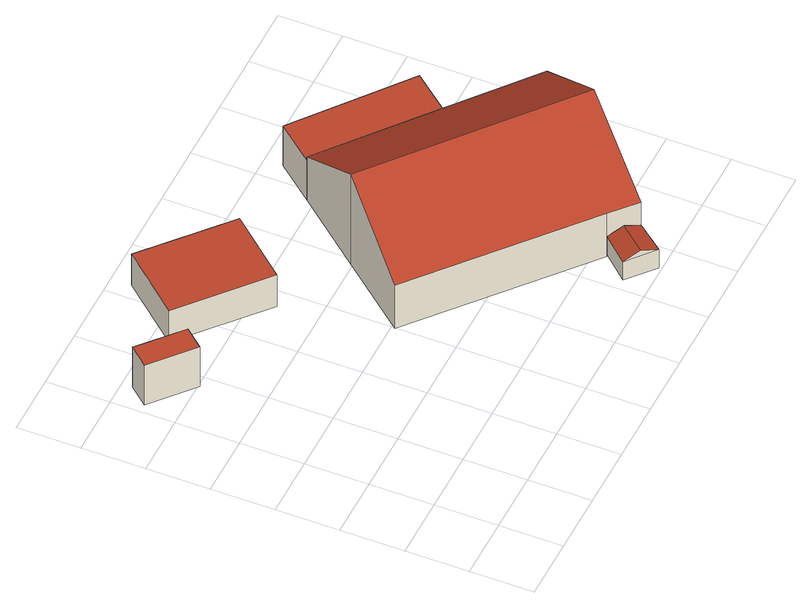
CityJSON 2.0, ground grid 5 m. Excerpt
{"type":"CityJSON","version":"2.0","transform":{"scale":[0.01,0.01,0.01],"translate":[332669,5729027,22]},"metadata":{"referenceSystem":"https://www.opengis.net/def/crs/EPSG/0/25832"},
"CityObjects":{
"building1":{"type":"Building","attributes":{"Geometrietyp2DReferenz":"3000","Gemeindeschluessel":"05170048","function":"51009_1610","roofType":"1000","measuredHeight":3.95},"geometry":[{"type":"Solid","lod":"2","boundaries":[[[[0,1,2,3]],[[4,5,1,0]],[[6,7,5,4]],[[3,2,7,6]],[[4,0,3,6]],[[1,5,7,2]]]],"semantics":{"surfaces":[{"type":"WallSurface"},{"type":"RoofSurface"},{"type":"GroundSurface"}],"values":[[0,0,0,0,1,2]]}}]},
"building2":{"type":"Building","attributes":{"Geometrietyp2DReferenz":"3000","Gemeindeschluessel":"05170048","function":"31001_2463","roofType":"1000","measuredHeight":3.11},"address":[{"country":"Germany","locality":"Wesel","thoroughfareNumber":"202","thoroughfareName":"Emmericher Straße"}],"geometry":[{"type":"Solid","lod":"2","boundaries":[[[[8,9,10,11]],[[12,13,9,8]],[[14,15,13,12]],[[11,10,15,14]],[[12,8,11,14]],[[9,13,15,10]]]],"semantics":{"surfaces":[{"type":"WallSurface"},{"type":"RoofSurface"},{"type":"GroundSurface"}],"values":[[0,0,0,0,1,2]]}}]},
"building3":{"type":"Building","attributes":{"Geometrietyp2DReferenz":"3000","Gemeindeschluessel":"05170048","function":"31001_2720","roofType":"3100","measuredHeight":2.33},"address":[{"country":"Germany","locality":"Wesel","thoroughfareNumber":"200","thoroughfareName":"Emmericher Straße"}],"geometry":[{"type":"Solid","lod":"2","boundaries":[[[[16,17,18,19]],[[20,21,17,16]],[[22,23,21,20]],[[19,18,23,22]],[[16,24,20]],[[22,25,19]],[[19,25,24,16]],[[20,24,25,22]],[[17,21,23,18]]]],"semantics":{"surfaces":[{"type":"WallSurface"},{"type":"RoofSurface"},{"type":"GroundSurface"}],"values":[[0,0,0,0,0,0,1,1,2]]}}]},
"building4":{"type":"Building","attributes":{"Gemeindeschluessel":"05170048","Geometrietyp2DReferenz":"3000","function":"31001_2720"},"address":[{"country":"Germany","locality":"Wesel","thoroughfareNumber":"200","thoroughfareName":"Emmericher Straße"}],"children":["building4-1","building4-2"]},
"building4-1":{"type":"BuildingPart","attributes":{"roofType":"3100","measuredHeight":8.97},"parents":["building4"],"geometry":[{"type":"MultiSurface","lod":"2","boundaries":[[[26,27,28,29]],[[30,31,27,26]],[[32,33,31,30]],[[34,35,33,32]],[[36,37,38,39]],[[40,41,37,36]],[[42,43,41,40]],[[29,28,43,42]],[[30,26,29,42,40,32]],[[36,39,34,32,40]],[[27,31,33,35,38,37,41,43,28]],[[34,39,44,45]],[[38,35,45,44]]],"semantics":{"surfaces":[{"type":"WallSurface"},{"type":"RoofSurface"},{"type":"GroundSurface"},{"type":"ClosureSurface"}],"values":[0,0,0,0,0,0,0,0,1,1,2,0,3]}}]},
"building4-2":{"type":"BuildingPart","attributes":{"roofType":"1000","measuredHeight":3.93},"parents":["building4"],"geometry":[{"type":"Solid","lod":"2","boundaries":[[[[46,47,35,45]],[[48,49,47,46]],[[50,51,49,48]],[[44,38,51,50]],[[50,48,46,45,44]],[[47,49,51,38,35]],[[44,45,35,38]]]],"semantics":{"surfaces":[{"type":"WallSurface"},{"type":"RoofSurface"},{"type":"GroundSurface"},{"type":"ClosureSurface"}],"values":[[0,0,0,0,1,2,3]]}}]}
},
"vertices":[
[384,2481,514],[384,2481,119],[515,2633,119],[515,2633,514],[58,2762,514],[58,2762,119],[189,2914,514],[189,2914,119],
[1766,2794,408],[1766,2794,97],[1129,3345,97],[1129,3345,408],[1357,2321,408],[1357,2321,97],[720,2871,408],[720,2871,97],
[2791,14,301],[2791,14,119],[2963,232,119],[2963,232,301],[2575,195,301],[2575,195,119],[2761,404,301],[2761,404,119],[2683,104,352],[2862,318,352],
[2761,404,526],[2761,404,98],[2963,232,98],[2963,232,525],[1496,1471,525],[1496,1471,98],[1953,2017,995],[1953,2017,98],[2411,2564,525],[2411,2564,98],[3888,1374,525],[3888,1374,98],[3257,1882,98],[3257,1882,525],[3426,802,995],[3426,802,98],[2965,231,525],[2965,231,98],[3257,1882,491],[2411,2564,491],
[2657,2858,491],[2657,2858,98],[2967,2614,491],[2967,2614,98],[3508,2188,491],[3508,2188,98]
]}
